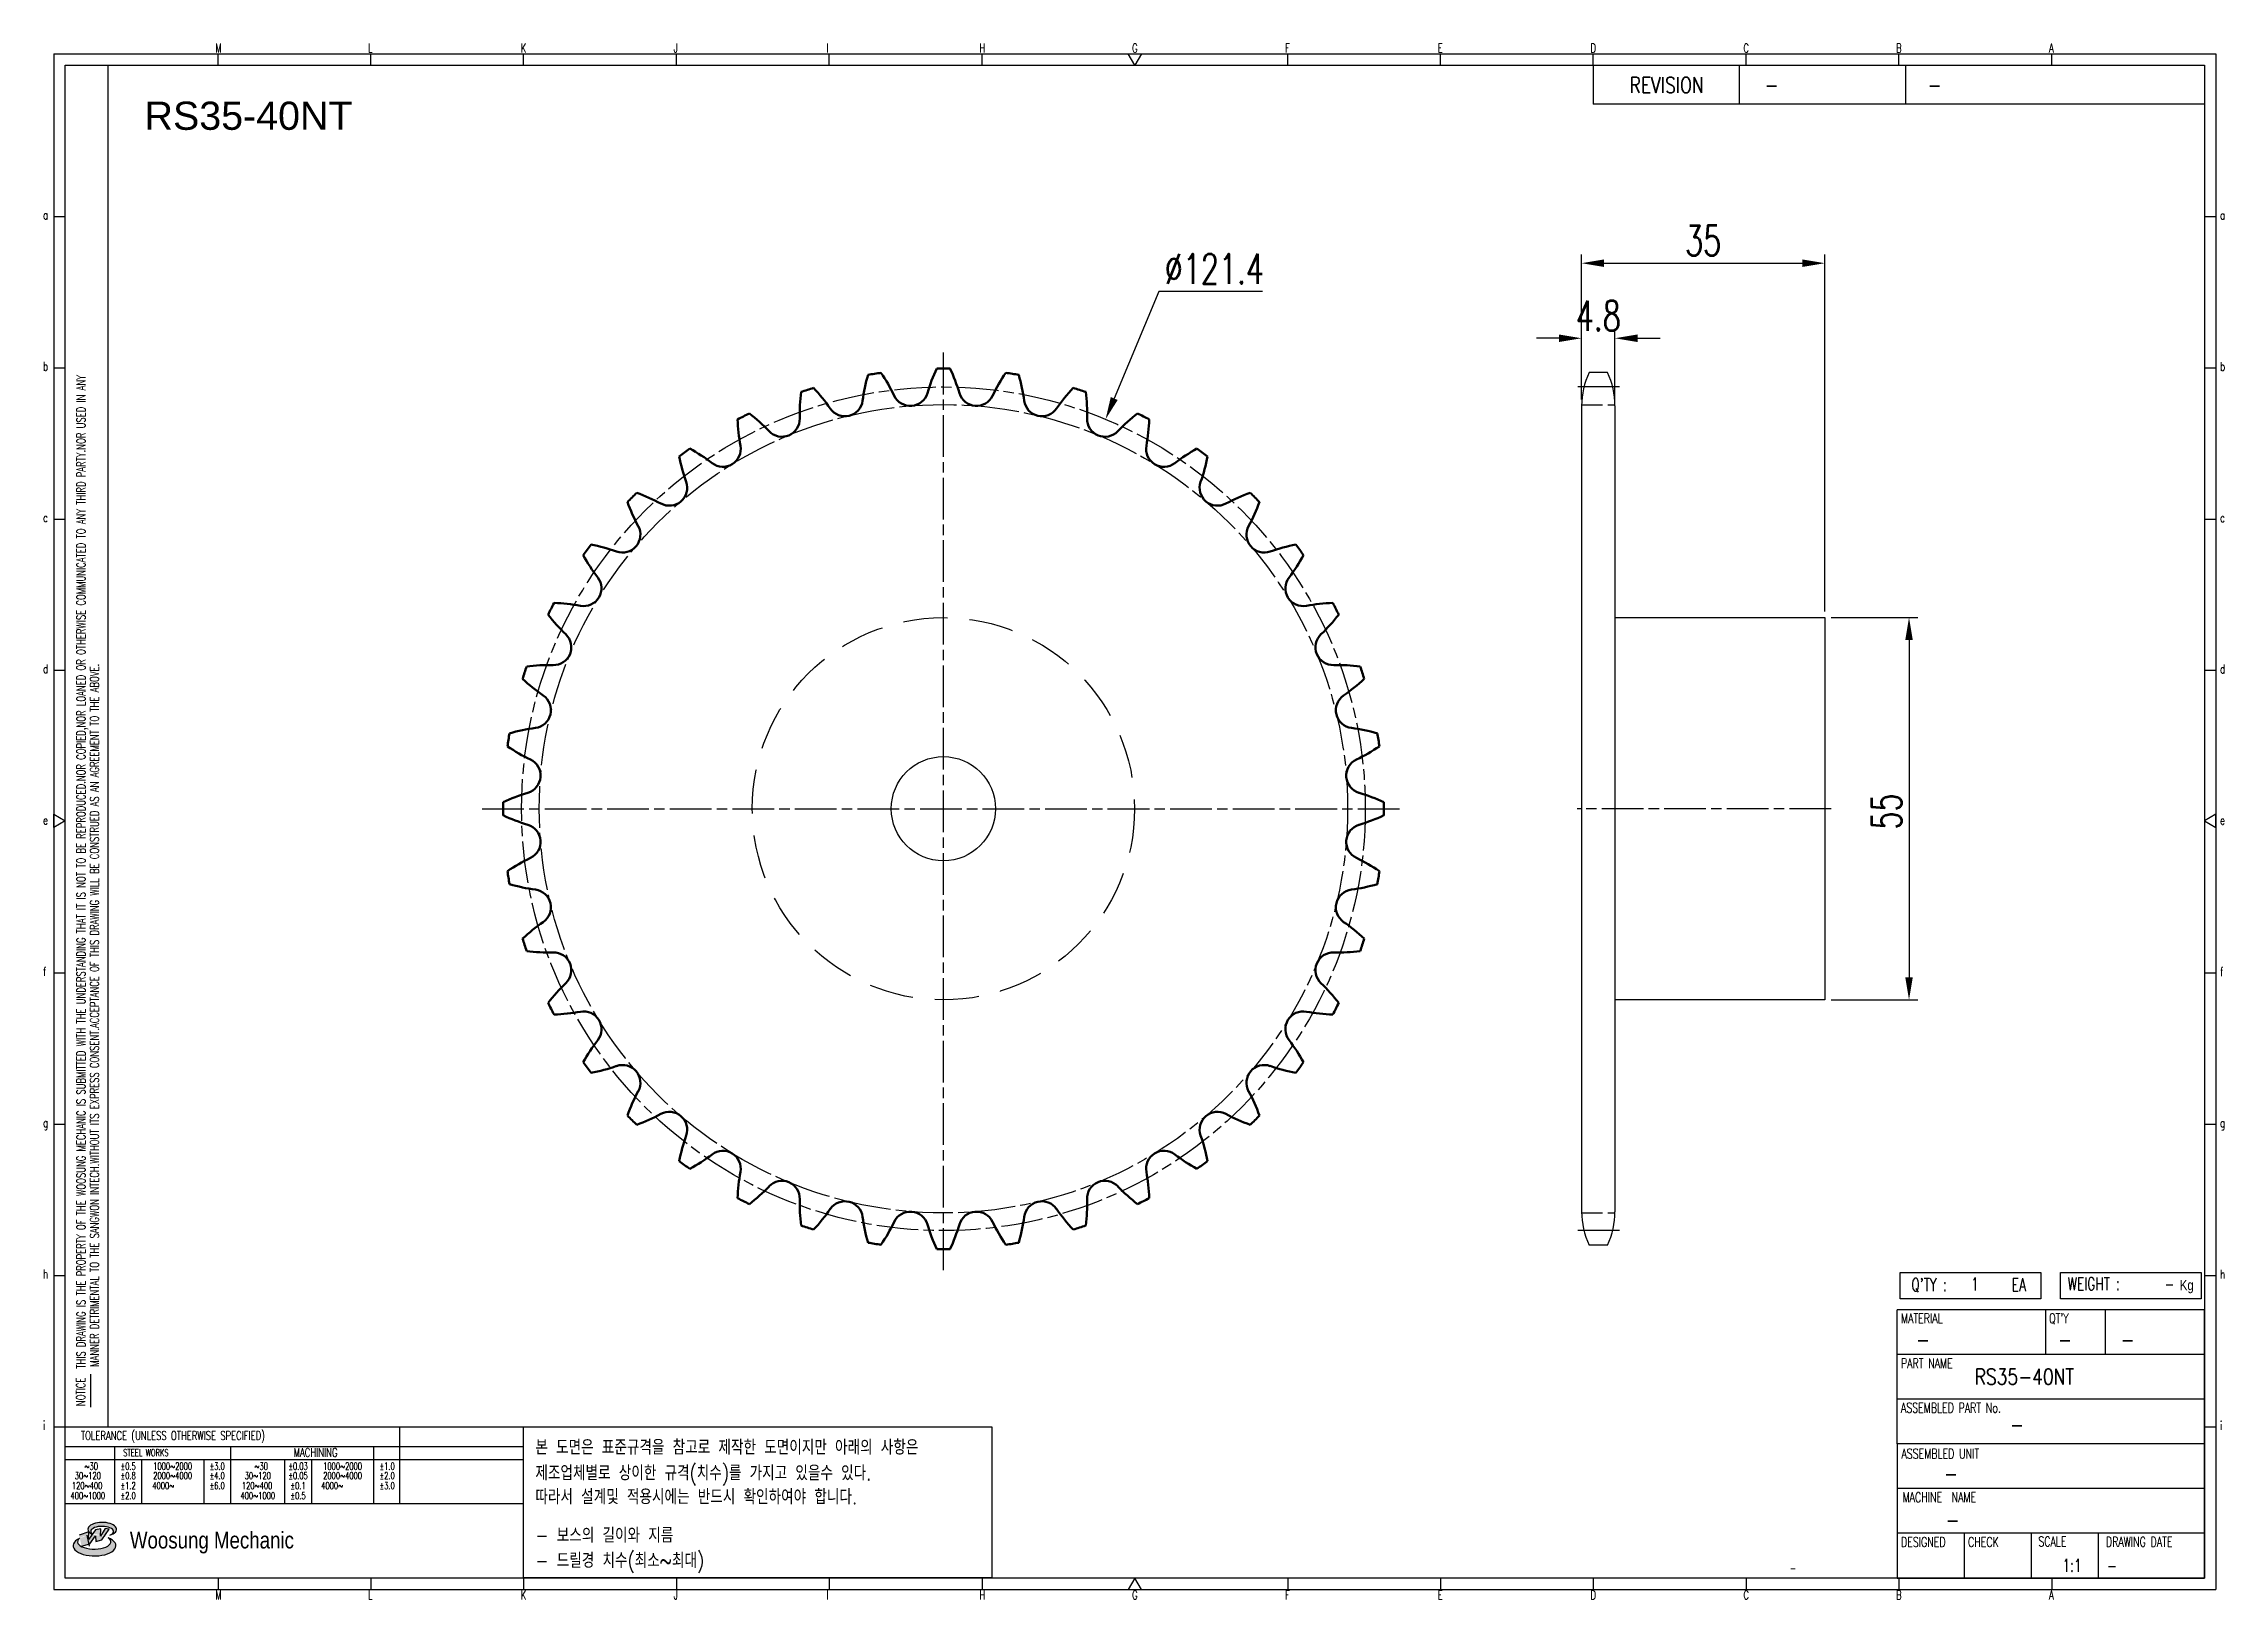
# Model space of a CAD drawing. Header units: millimetres. Extents: x -44811 to -44498, y 1096 to 1320.
import ezdxf
from ezdxf.enums import TextEntityAlignment as Align

# ---------------------------------------------------------------- set-up
doc = ezdxf.new("R2010")
doc.units = ezdxf.units.MM
for name, pattern in [('AM_ISO02W050', [7.5, 6, -1.5]), ('AM_ISO02W050x2', [3.75, 3, -0.75]), ('AM_ISO08W050', [18, 12, -1.5, 3, -1.5]), ('AM_ISO08W050x2', [9, 6, -0.75, 1.5, -0.75]), ('HIDDEN', [9.525, 6.35, -3.175])]:
    doc.linetypes.add(name, pattern=pattern)
for name, color, linetype, lineweight in [('AM_0N', 7, 'Continuous', 50), ('AM_3N', 6, 'AM_ISO02W050', 25), ('AM_7', 4, 'AM_ISO08W050', 25), ('AM_7N', 4, 'AM_ISO08W050', 25)]:
    doc.layers.add(name, color=color, linetype=linetype, lineweight=lineweight)
for name, color, linetype in [('HL', 2, 'HIDDEN'), ('S-DIM', 7, 'Continuous'), ('TITLE', 7, 'Continuous'), ('도면레이아웃', 7, 'Continuous')]:
    doc.layers.add(name, color=color, linetype=linetype)
doc.styles.add('HAN', font='ROMANS.shx', dxfattribs={"width": 0.7, "bigfont": 'whgtxt.shx'})
doc.styles.add('HKD_ST2', font='romans.shx', dxfattribs={"width": 0.7, "height": 4, "bigfont": '@extfont2.shx'})
doc.styles.add('HSG', font='SIMPLEX.shx', dxfattribs={"width": 0.7, "bigfont": 'HSG.shx'})
doc.styles.add('ROMANS', font='romans.shx', dxfattribs={"width": 0.7, "bigfont": 'whgtxt.shx'})
doc.styles.add('SLDTEXTSTYLE4', font='arial.ttf', dxfattribs={"width": 0.8})
doc.styles.get("Standard").update_dxf_attribs({"font": 'arial.ttf'})
doc.dimstyles.new('APP8', dxfattribs={"dimscale": 1.8, "dimtxt": 2.4, "dimasz": 1.8, "dimexe": 0.7, "dimexo": 0.5, "dimgap": 0.6, "dimtad": 1, "dimtoh": 1, "dimdec": 1, "dimrnd": 0.01, "dimzin": 9, "dimdsep": 46, "dimtxsty": 'HSG', "dimcen": 0, "dimclrd": 1, "dimclre": 1, "dimclrt": 256, "dimazin": 2, "dimtp": 1, "dimtm": 1, "dimtfac": 0.5, "dimtdec": 1, "dimtofl": 0, "dimtmove": 0, "dimatfit": 3, "dimfxl": 0, "dimtvp": 1, "dimtolj": 2, "dimlwd": -1, "dimlwe": -1, "dimarcsym": 0})

# ---------------------------------------------------------------- blocks, each defined once
blk = doc.blocks.new('SUYWSHJH')
at = {"layer": '도면레이아웃'}
h = blk.add_hatch(color=10, dxfattribs=at)
h.paths.add_polyline_path([(1.544, 35.177), (1.554, 34.966), (1.779, 35.034), (2.054, 35.422), (1.908, 35.446), (1.728, 35.167), (1.741, 35.439), (1.547, 35.405), (1.292, 35.041), (1.295, 35.33), (0.943, 35.208), (1.03, 34.8), (1.336, 34.885)])
edge = h.paths.add_edge_path()
edge.add_ellipse((1.795, 35.421), major_axis=(-0.53, 0), ratio=0.487785, start_angle=122.36065, end_angle=403.39574)
edge.add_line((1.411, 35.244), (1.419, 35.261))
edge.add_ellipse((1.798, 35.344), major_axis=(-0.423, 0), ratio=0.444396, start_angle=131.58977, end_angle=386.19408, ccw=False)
edge = h.paths.add_edge_path()
edge.add_ellipse((1.512, 34.815), major_axis=(-0.793, 0), ratio=0.480113, start_angle=314.67633, end_angle=590.85213)
edge.add_ellipse((1.501, 34.958), major_axis=(-0.62, 0), ratio=0.43311, start_angle=331.7024, end_angle=574.42495, ccw=False)
for p, q in [((0, 90.118), (80.15, 90.118)), ((0, 90.118), (0, 33.191)), ((6.089, 89.693), (6.089, 90.118)), ((11.753, 89.693), (11.753, 90.118)), ((17.418, 89.693), (17.418, 90.118)), ((23.082, 89.693), (23.082, 90.118)), ((28.746, 89.693), (28.746, 90.118)), ((34.411, 89.693), (34.411, 90.118)), ((45.739, 89.693), (45.739, 90.118)), ((51.404, 89.693), (51.404, 90.118)), ((57.068, 89.693), (57.068, 90.118)), ((62.732, 89.693), (62.732, 90.118)), ((68.397, 89.693), (68.397, 90.118)), ((74.061, 89.693), (74.061, 90.118)), ((80.15, 90.118), (80.15, 33.191)), ((0, 84.085), (0.425, 84.085)), ((79.725, 84.085), (80.15, 84.085)), ((0, 78.478), (0.425, 78.478)), ((79.725, 78.478), (80.15, 78.478)), ((0, 72.87), (0.425, 72.87)), ((79.725, 72.87), (80.15, 72.87)), ((0, 67.262), (0.425, 67.262)), ((79.725, 67.262), (80.15, 67.262)), ((0, 56.047), (0.425, 56.047)), ((79.725, 56.047), (80.15, 56.047)), ((0, 50.439), (0.425, 50.439)), ((79.725, 50.439), (80.15, 50.439)), ((0, 44.832), (0.425, 44.832)), ((79.725, 44.832), (80.15, 44.832)), ((1.377, 39.947), (1.377, 41.174)), ((0, 39.224), (0.425, 39.224)), ((79.725, 39.224), (80.15, 39.224)), ((0, 33.191), (80.15, 33.191)), ((6.089, 33.616), (6.089, 33.191)), ((11.753, 33.616), (11.753, 33.191)), ((17.418, 33.616), (17.418, 33.191)), ((23.082, 33.616), (23.082, 33.191)), ((28.746, 33.616), (28.746, 33.191)), ((34.411, 33.616), (34.411, 33.191)), ((45.739, 33.616), (45.739, 33.191)), ((51.404, 33.616), (51.404, 33.191)), ((57.068, 33.616), (57.068, 33.191)), ((62.732, 33.616), (62.732, 33.191)), ((68.397, 33.616), (68.397, 33.191)), ((74.061, 33.616), (74.061, 33.191))]:
    blk.add_line(p, q)
at = {"color": 2}
for p, q in [((2.017, 39.224), (2.017, 89.693)), ((0.425, 39.224), (17.418, 39.224)), ((12.816, 39.224), (12.816, 36.382)), ((17.418, 33.616), (17.418, 39.224)), ((0.425, 38.487), (17.418, 38.487)), ((0.425, 38.012), (17.418, 38.012)), ((2.257, 38.487), (2.257, 36.382)), ((3.257, 38.012), (3.257, 36.382)), ((5.557, 38.012), (5.557, 36.382)), ((6.557, 38.5), (6.557, 36.382)), ((8.557, 38.012), (8.557, 36.382)), ((9.557, 38.026), (9.557, 36.382)), ((11.857, 38.487), (11.857, 36.382)), ((0.425, 36.382), (17.418, 36.382))]:
    blk.add_line(p, q, dxfattribs=at)
at = {"color": 6, "ltscale": 0.5}
for p, q in [((57.068, 89.693), (57.068, 88.246)), ((62.47, 89.693), (62.47, 88.246)), ((68.635, 89.693), (68.635, 88.246)), ((79.725, 88.246), (57.068, 88.246)), ((68.336, 38.59), (68.336, 43.563)), ((79.725, 43.563), (68.336, 43.563)), ((73.827, 43.563), (73.827, 41.905)), ((76.037, 43.563), (76.037, 41.905)), ((79.725, 38.59), (79.725, 43.563)), ((79.725, 41.905), (68.336, 41.905)), ((79.725, 40.248), (68.336, 40.248)), ((68.336, 38.59), (68.336, 33.616)), ((79.725, 38.59), (68.336, 38.59)), ((79.725, 33.616), (79.725, 38.59)), ((79.725, 36.932), (68.336, 36.932)), ((79.725, 35.274), (68.336, 35.274)), ((70.822, 33.616), (70.822, 35.274)), ((73.309, 33.616), (73.309, 35.274)), ((75.796, 33.616), (75.796, 35.274)), ((68.336, 33.616), (79.725, 33.616))]:
    blk.add_line(p, q, dxfattribs=at)
for points in [[(40.075, 89.693), (39.83, 90.118), (40.32, 90.118)], [(0.425, 89.693), (79.725, 89.693), (79.725, 33.616), (0.425, 33.616)], [(0.425, 61.679), (0, 61.433), (0, 61.924)], [(79.725, 61.679), (80.15, 61.433), (80.15, 61.924)], [(40.075, 33.616), (39.83, 33.191), (40.32, 33.191)]]:
    blk.add_lwpolyline(points, close=True)
at = {"layer": 'TITLE', "color": 20}
for p, q in [((68.449, 43.961), (68.449, 44.936)), ((68.449, 44.936), (73.654, 44.936)), ((73.654, 44.936), (73.654, 43.961)), ((74.39, 43.961), (74.39, 44.936)), ((74.39, 44.936), (79.595, 44.936)), ((79.595, 44.936), (79.595, 43.961)), ((73.654, 43.961), (68.449, 43.961)), ((79.595, 43.961), (74.39, 43.961))]:
    blk.add_line(p, q, dxfattribs=at)
at = {"layer": '도면레이아웃'}
for p, q in [((1.295, 35.33), (0.943, 35.208)), ((1.03, 34.8), (1.336, 34.885)), ((1.224, 35.208), (1.311, 34.8)), ((1.224, 35.208), (1.224, 35.208)), ((1.547, 35.405), (1.292, 35.041)), ((1.292, 35.041), (1.295, 35.33)), ((1.336, 34.885), (1.544, 35.177)), ((1.419, 35.261), (1.411, 35.244)), ((1.544, 35.177), (1.554, 34.966)), ((1.741, 35.439), (1.547, 35.405)), ((1.554, 34.966), (1.779, 35.034)), ((1.908, 35.446), (1.728, 35.167)), ((1.728, 35.167), (1.741, 35.439)), ((1.779, 35.034), (2.054, 35.422)), ((2.054, 35.422), (1.908, 35.446))]:
    blk.add_line(p, q, dxfattribs=at)
for centre, major_axis, ratio, start_param, end_param in [((1.795, 35.421), (-0.53, 0), 0.487785, 2.135596, 7.040584), ((1.512, 34.815), (-0.793, 0), 0.480113, 5.492138, 10.312315), ((1.501, 34.958), (-0.62, 0), 0.43311, 5.789299, 10.025607), ((1.798, 35.344), (-0.423, 0), 0.444396, 2.296675, 6.740358)]:
    blk.add_ellipse(centre, major_axis=major_axis, ratio=ratio, start_param=start_param, end_param=end_param, dxfattribs=at)
at = {"color": 4, "style": 'HKD_ST2', "width": 0.7}
for s, p in [('M', (5.988, 90.164)), ('L', (11.652, 90.164)), ('K', (17.316, 90.164)), ('J', (22.981, 90.164)), ('I', (28.645, 90.164)), ('H', (34.309, 90.164)), ('G', (39.974, 90.164)), ('F', (45.638, 90.164)), ('E', (51.302, 90.164)), ('D', (56.967, 90.164)), ('C', (62.631, 90.164)), ('B', (68.295, 90.164)), ('A', (73.96, 90.164)), ('a', (-0.395, 83.976)), ('a', (80.305, 83.97)), ('b', (-0.395, 78.368)), ('b', (80.305, 78.362)), ('c', (-0.395, 72.76)), ('c', (80.305, 72.754)), ('d', (-0.395, 67.153)), ('d', (80.305, 67.147)), ('e', (-0.395, 61.545)), ('e', (80.305, 61.539)), ('f', (-0.395, 55.937)), ('f', (80.305, 55.931)), ('g', (-0.395, 50.33)), ('g', (80.305, 50.324)), ('h', (-0.395, 44.722)), ('h', (80.305, 44.716)), ('i', (-0.395, 39.114)), ('i', (80.305, 39.108)), ('M', (5.988, 32.824)), ('L', (11.652, 32.824)), ('K', (17.316, 32.824)), ('J', (22.981, 32.824)), ('I', (28.645, 32.824)), ('H', (34.309, 32.824)), ('G', (39.974, 32.824)), ('F', (45.638, 32.824)), ('E', (51.302, 32.824)), ('D', (56.967, 32.824)), ('C', (62.631, 32.824)), ('B', (68.295, 32.824)), ('A', (73.96, 32.824))]:
    blk.add_text(s, height=0.326, dxfattribs=at).set_placement(p)
for s, height, style, width, p in [('REVISION', 0.5806, 'HAN', 0.8, (58.415, 88.664)), ('-', 0.581, 'HAN', 0.8, (63.426, 88.664)), ('-', 0.581, 'HAN', 0.8, (69.468, 88.664)), ("Q'TY : ", 0.4746, 'HKD_ST2', 0.7, (68.857, 44.253)), ('1', 0.475, 'HKD_ST2', 0.7, (71.071, 44.275)), ('EA', 0.4746, 'HKD_ST2', 0.7, (72.578, 44.253)), ('WEIGHT : ', 0.4746, 'HKD_ST2', 0.7, (74.65, 44.286)), ('-', 0.581, 'HAN', 0.8, (69.029, 42.157)), ('-', 0.581, 'HAN', 0.8, (74.289, 42.157)), ('-', 0.581, 'HAN', 0.8, (76.623, 42.157)), ('-', 0.581, 'HAN', 0.8, (72.515, 39.013)), ('-', 0.581, 'HAN', 0.8, (70.067, 37.189)), ('-', 0.581, 'HAN', 0.8, (70.126, 35.48)), ('1:1', 0.4746, 'HKD_ST2', 0.7, (74.458, 33.848)), ('-', 0.475, 'HKD_ST2', 0.7, (76.112, 33.837))]:
    blk.add_text(s, height=height, dxfattribs=dict(style=style, width=width)).set_placement(p)
at = {"color": 1, "style": 'HKD_ST2', "width": 0.7}
for s, p in [(' THIS DRAWING IS THE PROPERTY OF THE WOOSUNG MECHANIC IS SUBMITTED WITH THE UNDERSTANDING THAT IT IS NOT TO BE REPRODUCED.NOR COPIED,NOR LOANED OR OTHERWISE COMMUNICATED TO ANY THIRD PARTY.NOR USED IN ANY', (1.173, 41.217)), ('MANNER DETRIMENTAL TO THE SANGWON INTECH.WITHOUT ITS EXPRESS CONSENT.ACCEPTANCE OF THIS DRAWING WILL BE CONSTRUED AS AN AGREEMENT TO THE ABOVE.', (1.672, 41.447))]:
    blk.add_text(s, height=0.326266, rotation=90, dxfattribs=at).set_placement(p)
at = {"style": 'HKD_ST2', "width": 0.7}
blk.add_text('-', height=0.475, dxfattribs=at).set_placement((78.613, 44.286), align=Align.RIGHT)
at = {"color": 4, "style": 'HKD_ST2', "width": 0.7}
for s, height, p in [('MATERIAL', 0.3651, (68.474, 43.425)), ("QT'Y", 0.3651, (73.965, 43.425)), ('PART NAME', 0.3651, (68.474, 41.756)), ('ASSEMBLED PART No.', 0.36511, (68.474, 40.109)), ('ASSEMBLED UNIT', 0.36511, (68.49, 38.408)), ('MACHINE  NAME', 0.36511, (68.532, 36.794)), ('DESIGNED', 0.3651, (68.474, 35.136)), ('CHECK', 0.3651, (70.961, 35.136)), ('SCALE', 0.3651, (73.566, 35.153)), ('DRAWING DATE', 0.36511, (76.071, 35.141))]:
    blk.add_text(s, height=height, dxfattribs=at).set_placement(p, align=Align.TOP_LEFT)
at = {"style": 'HKD_ST2', "width": 0.7}
blk.add_text('NOTICE', height=0.3263, rotation=90, dxfattribs=at).set_placement((1.163, 39.988))
for s, height, style, width, p in [('TOLERANCE (UNLESS OTHERWISE SPECIFIED)', 0.32627, 'HKD_ST2', 0.7, (4.417, 38.896)), ('-', 0.326, 'ROMANS', 0.65, (64.469, 33.975))]:
    blk.add_text(s, height=height, dxfattribs=dict(style=style, width=width)).set_placement(p, align=Align.MIDDLE_CENTER)
at = {"color": 4, "style": 'HKD_ST2', "width": 0.7}
for s, height, p in [('STEEL WORKS', 0.26101, (3.416, 38.268)), ('MACHINING', 0.3263, (9.707, 38.27)), ('%%P0.5', 0.261, (2.757, 37.762)), ('%%P0.8', 0.261, (2.757, 37.411)), ('%%P3.0', 0.261, (6.057, 37.762)), ('%%P4.0', 0.261, (6.057, 37.411)), ('%%P0.03', 0.261, (9.057, 37.762)), ('%%P0.05', 0.261, (9.057, 37.411)), ('%%P1.0', 0.261, (12.357, 37.762)), ('%%P2.0', 0.261, (12.357, 37.411)), ('%%P1.2', 0.261, (2.757, 37.045)), ('%%P2.0', 0.261, (2.757, 36.67)), ('%%P6.0', 0.261, (6.057, 37.045)), ('%%P0.1', 0.261, (9.057, 37.045)), ('%%P0.5', 0.261, (9.057, 36.67)), ('%%P3.0', 0.261, (12.357, 37.045))]:
    blk.add_text(s, height=height, dxfattribs=at).set_placement(p, align=Align.MIDDLE)
for s, height, p in [('30%%126120', 0.261, (1.263, 37.411)), ('%%12630', 0.261, (1.389, 37.762)), ('2000%%1264000', 0.26101, (4.407, 37.411)), ('1000%%1262000', 0.26101, (4.407, 37.762)), ('30%%126120', 0.261, (7.563, 37.411)), ('%%12630', 0.261, (7.689, 37.762)), ('2000%%1264000', 0.26101, (10.707, 37.411)), ('1000%%1262000', 0.26101, (10.707, 37.762)), ('400%%1261000', 0.26101, (1.263, 36.67)), ('120%%126400', 0.26101, (1.237, 37.045)), ('4000%%126', 0.261, (4.061, 37.045)), ('400%%1261000', 0.26101, (7.563, 36.67)), ('120%%126400', 0.26101, (7.537, 37.045)), ('4000%%126', 0.261, (10.321, 37.045))]:
    blk.add_text(s, height=height, dxfattribs=at).set_placement(p, align=Align.MIDDLE_CENTER)
at = {"color": 1, "style": 'SLDTEXTSTYLE4', "width": 0.8}
blk.add_text('Woosung Mechanic', height=0.61957, dxfattribs=at).set_placement((2.822, 34.711))
at = {"layer": 'TITLE', "width": 0.8}
blk.add_text('Kg', height=0.3789, dxfattribs=at).set_placement((78.807, 44.286))
blk = doc.blocks.new('*D439')
at = {"layer": 'Defpoints', "color": 0, "transparency": 16777216}
for p in [(-44555.17, 1237.39), (-44555.17, 1182.39), (-44543.06, 1182.39)]:
    blk.add_point(p, dxfattribs=at)
at = {"layer": 'S-DIM', "color": 1, "transparency": 16777216}
for p, q in [((-44554.27, 1237.39), (-44541.8, 1237.39)), ((-44543.06, 1234.15), (-44543.06, 1185.63)), ((-44554.27, 1182.39), (-44541.8, 1182.39))]:
    blk.add_line(p, q, dxfattribs=at)
for points in [[(-44543.6, 1234.15), (-44542.52, 1234.15), (-44543.06, 1237.39)], [(-44543.6, 1185.63), (-44542.52, 1185.63), (-44543.06, 1182.39)]]:
    blk.add_solid(points, dxfattribs=at)
at = {"layer": 'S-DIM', "transparency": 16777216, "insert": (-44546.3, 1209.5), "char_height": 4.32, "attachment_point": 5, "rotation": 90, "style": 'HSG'}
blk.add_mtext('\\A2;55', dxfattribs=at)
blk = doc.blocks.new('*D440')
at = {"layer": 'Defpoints', "color": 0, "transparency": 16777216}
for p in [(-44585.37, 1277.59), (-44590.17, 1267.87), (-44585.37, 1267.87)]:
    blk.add_point(p, dxfattribs=at)
at = {"layer": 'S-DIM', "color": 1, "transparency": 16777216}
for p, q in [((-44593.41, 1277.59), (-44596.65, 1277.59)), ((-44590.17, 1268.77), (-44590.17, 1278.85)), ((-44585.37, 1268.77), (-44585.37, 1278.85)), ((-44582.13, 1277.59), (-44578.89, 1277.59))]:
    blk.add_line(p, q, dxfattribs=at)
for points in [[(-44593.41, 1278.13), (-44593.41, 1277.05), (-44590.17, 1277.59)], [(-44582.13, 1278.13), (-44582.13, 1277.05), (-44585.37, 1277.59)]]:
    blk.add_solid(points, dxfattribs=at)
at = {"layer": 'S-DIM', "transparency": 16777216, "insert": (-44587.77, 1280.83), "char_height": 4.32, "attachment_point": 5, "style": 'HSG'}
blk.add_mtext('\\A2;4.8', dxfattribs=at)
blk = doc.blocks.new('*D441')
at = {"layer": 'Defpoints', "color": 0, "transparency": 16777216}
for p in [(-44555.17, 1288.39), (-44590.17, 1267.87), (-44555.17, 1237.39)]:
    blk.add_point(p, dxfattribs=at)
at = {"layer": 'S-DIM', "color": 1, "transparency": 16777216}
for p, q in [((-44590.17, 1268.77), (-44590.17, 1289.65)), ((-44586.93, 1288.39), (-44558.41, 1288.39)), ((-44555.17, 1238.29), (-44555.17, 1289.65))]:
    blk.add_line(p, q, dxfattribs=at)
for points in [[(-44586.93, 1288.93), (-44586.93, 1287.85), (-44590.17, 1288.39)], [(-44558.41, 1288.93), (-44558.41, 1287.85), (-44555.17, 1288.39)]]:
    blk.add_solid(points, dxfattribs=at)
at = {"layer": 'S-DIM', "transparency": 16777216, "insert": (-44572.67, 1291.63), "char_height": 4.32, "attachment_point": 5, "style": 'HSG'}
blk.add_mtext('\\A2;35', dxfattribs=at)
blk = doc.blocks.new('*D442')
at = {"layer": 'Defpoints', "color": 0, "transparency": 16777216}
for p in [(-44658.67, 1265.93), (-44705.34, 1153.85)]:
    blk.add_point(p, dxfattribs=at)
at = {"layer": 'S-DIM', "color": 1, "transparency": 16777216}
for p, q in [((-44651.01, 1284.33), (-44657.43, 1268.92)), ((-44636.11, 1284.33), (-44651.01, 1284.33))]:
    blk.add_line(p, q, dxfattribs=at)
blk.add_solid([(-44657.92, 1269.13), (-44656.93, 1268.71), (-44658.67, 1265.93)], dxfattribs=at)
at = {"layer": 'S-DIM', "transparency": 16777216, "insert": (-44643.02, 1287.57), "char_height": 4.32, "attachment_point": 5, "style": 'HSG'}
blk.add_mtext('\\A2;∅121.4', dxfattribs=at)

msp = doc.modelspace()

# ---------------------------------------------------------------- linework, layer by layer
for p, q in [((-44586.44, 1272.67), (-44589.1, 1272.67)), ((-44590.17, 1267.87), (-44590.17, 1151.91)), ((-44585.37, 1267.87), (-44585.37, 1151.91)), ((-44586.44, 1147.11), (-44589.1, 1147.11))]:
    msp.add_line(p, q)
msp.add_lwpolyline([(-44585.37, 1237.39), (-44555.17, 1237.39), (-44555.17, 1182.39), (-44585.37, 1182.39)])
at = {"color": 4}
msp.add_lwpolyline([(-44742.41, 1120.98), (-44675.02, 1120.98), (-44675.02, 1099.21), (-44742.41, 1099.21)], close=True, dxfattribs=at)
msp.add_circle((-44682, 1209.89), 7.5)
for centre, start, end in [((-44578.87, 1267.87), 154.8633, 180), ((-44596.67, 1267.87), 0, 25.1367), ((-44578.87, 1151.91), 180, 205.1367), ((-44596.67, 1151.91), 334.8633, 0)]:
    msp.add_arc(centre, 11.3, start, end)
at = {"layer": 'AM_0N'}
for centre, radius, start, end in [((-44668.26, 1265.2), 25.6, 163.842, 172.375), ((-44682, 1209.89), 63.37, 98.143, 99.857), ((-44712.17, 1258.25), 25.6, 25.625, 34.158), ((-44659.78, 1262.37), 25.6, 154.842, 163.375), ((-44682, 1209.89), 63.37, 89.143, 90.857), ((-44704.23, 1262.37), 25.6, 16.625, 25.158), ((-44651.84, 1258.25), 25.6, 145.842, 154.375), ((-44682, 1209.89), 63.37, 80.143, 81.857), ((-44695.75, 1265.2), 25.6, 7.625, 16.158), ((-44677.08, 1266.67), 25.6, 172.842, 181.375), ((-44682, 1209.89), 63.37, 107.143, 108.857), ((-44719.36, 1252.93), 25.6, 34.625, 43.158), ((-44696.18, 1268.94), 2.57, 214.625, 352.375), ((-44686.77, 1270.43), 2.57, 205.625, 343.375), ((-44677.24, 1270.43), 2.57, 196.625, 334.375), ((-44667.83, 1268.94), 2.57, 187.625, 325.375), ((-44644.65, 1252.93), 25.6, 136.842, 145.375), ((-44682, 1209.89), 63.37, 71.143, 72.857), ((-44686.93, 1266.67), 25.6, 358.625, 7.158), ((-44682, 1209.89), 63.37, 116.143, 117.857), ((-44686.03, 1266.74), 25.6, 181.842, 190.375), ((-44725.63, 1246.56), 25.6, 43.625, 52.158), ((-44705.24, 1265.99), 2.57, 223.625, 1.375), ((-44658.77, 1265.99), 2.57, 178.625, 316.375), ((-44638.37, 1246.56), 25.6, 127.842, 136.375), ((-44682, 1209.89), 63.37, 62.143, 63.857), ((-44677.98, 1266.74), 25.6, 349.625, 358.158), ((-44682, 1209.89), 63.37, 125.143, 126.857), ((-44730.83, 1239.28), 25.6, 52.625, 61.158), ((-44713.73, 1261.67), 2.57, 232.625, 10.375), ((-44650.27, 1261.67), 2.57, 169.625, 307.375), ((-44633.18, 1239.28), 25.6, 118.842, 127.375), ((-44682, 1209.89), 63.37, 53.143, 54.857), ((-44694.87, 1265.41), 25.6, 190.842, 199.375), ((-44669.14, 1265.41), 25.6, 340.625, 349.158), ((-44682, 1209.89), 63.37, 134.143, 135.857), ((-44734.83, 1231.28), 25.6, 61.625, 70.158), ((-44721.44, 1256.07), 2.57, 241.625, 19.375), ((-44642.57, 1256.07), 2.57, 160.625, 298.375), ((-44629.18, 1231.28), 25.6, 109.842, 118.375), ((-44682, 1209.89), 63.37, 44.143, 45.857), ((-44703.4, 1262.72), 25.6, 199.842, 208.375), ((-44660.61, 1262.72), 25.6, 331.625, 340.158), ((-44728.18, 1249.33), 2.57, 250.625, 28.375), ((-44635.83, 1249.33), 2.57, 151.625, 289.375), ((-44682, 1209.89), 63.37, 143.143, 144.857), ((-44711.4, 1258.72), 25.6, 208.842, 217.375), ((-44737.53, 1222.76), 25.6, 70.625, 79.158), ((-44626.48, 1222.76), 25.6, 100.842, 109.375), ((-44652.61, 1258.72), 25.6, 322.625, 331.158), ((-44682, 1209.89), 63.37, 35.143, 36.857), ((-44733.78, 1241.62), 2.57, 259.625, 37.375), ((-44630.23, 1241.62), 2.57, 142.625, 280.375), ((-44682, 1209.89), 63.37, 152.143, 153.857), ((-44738.85, 1213.91), 25.6, 79.625, 88.158), ((-44625.15, 1213.91), 25.6, 91.842, 100.375), ((-44682, 1209.89), 63.37, 26.143, 27.857), ((-44718.67, 1253.52), 25.6, 217.842, 226.375), ((-44645.34, 1253.52), 25.6, 313.625, 322.158), ((-44738.11, 1233.13), 2.57, 268.625, 46.375), ((-44625.9, 1233.13), 2.57, 133.625, 271.375), ((-44682, 1209.89), 63.37, 161.143, 162.857), ((-44738.78, 1204.97), 25.6, 88.625, 97.158), ((-44625.22, 1204.97), 25.6, 82.842, 91.375), ((-44682, 1209.89), 63.37, 17.143, 18.857), ((-44725.05, 1247.25), 25.6, 226.842, 235.375), ((-44638.96, 1247.25), 25.6, 304.625, 313.158), ((-44741.05, 1224.07), 2.57, 277.625, 55.375), ((-44622.96, 1224.07), 2.57, 124.625, 262.375), ((-44682, 1209.89), 63.37, 170.143, 171.857), ((-44737.31, 1196.15), 25.6, 97.625, 106.158), ((-44626.69, 1196.15), 25.6, 73.842, 82.375), ((-44682, 1209.89), 63.37, 8.143, 9.857), ((-44730.36, 1240.05), 25.6, 235.842, 244.375), ((-44633.65, 1240.05), 25.6, 295.625, 304.158), ((-44742.54, 1214.66), 2.57, 286.625, 64.375), ((-44621.47, 1214.66), 2.57, 115.625, 253.375), ((-44734.48, 1187.66), 25.6, 106.625, 115.158), ((-44629.52, 1187.66), 25.6, 64.842, 73.375), ((-44682, 1209.89), 63.37, 179.143, 180.857), ((-44734.48, 1232.12), 25.6, 244.842, 253.375), ((-44629.52, 1232.12), 25.6, 286.625, 295.158), ((-44682, 1209.89), 63.37, 359.143, 0.857), ((-44742.54, 1205.13), 2.57, 295.625, 73.375), ((-44621.47, 1205.13), 2.57, 106.625, 244.375), ((-44730.36, 1179.73), 25.6, 115.625, 124.158), ((-44633.65, 1179.73), 25.6, 55.842, 64.375), ((-44682, 1209.89), 63.37, 188.143, 189.857), ((-44737.31, 1223.63), 25.6, 253.842, 262.375), ((-44626.69, 1223.63), 25.6, 277.625, 286.158), ((-44682, 1209.89), 63.37, 350.143, 351.857), ((-44741.05, 1195.71), 2.57, 304.625, 82.375), ((-44622.96, 1195.71), 2.57, 97.625, 235.375), ((-44725.05, 1172.53), 25.6, 124.625, 133.158), ((-44638.96, 1172.53), 25.6, 46.842, 55.375), ((-44682, 1209.89), 63.37, 197.143, 198.857), ((-44738.78, 1214.81), 25.6, 262.842, 271.375), ((-44625.22, 1214.81), 25.6, 268.625, 277.158), ((-44682, 1209.89), 63.37, 341.143, 342.857), ((-44738.11, 1186.65), 2.57, 313.625, 91.375), ((-44625.9, 1186.65), 2.57, 88.625, 226.375), ((-44718.67, 1166.26), 25.6, 133.625, 142.158), ((-44645.34, 1166.26), 25.6, 37.842, 46.375), ((-44682, 1209.89), 63.37, 206.143, 207.857), ((-44738.85, 1205.87), 25.6, 271.842, 280.375), ((-44733.78, 1178.16), 2.57, 322.625, 100.375), ((-44630.23, 1178.16), 2.57, 79.625, 217.375), ((-44625.15, 1205.87), 25.6, 259.625, 268.158), ((-44682, 1209.89), 63.37, 332.143, 333.857), ((-44711.4, 1161.06), 25.6, 142.625, 151.158), ((-44652.61, 1161.06), 25.6, 28.842, 37.375), ((-44682, 1209.89), 63.37, 215.143, 216.857), ((-44737.53, 1197.03), 25.6, 280.842, 289.375), ((-44728.18, 1170.45), 2.57, 331.625, 109.375), ((-44635.83, 1170.45), 2.57, 70.625, 208.375), ((-44626.48, 1197.03), 25.6, 250.625, 259.158), ((-44682, 1209.89), 63.37, 323.143, 324.857), ((-44703.4, 1157.07), 25.6, 151.625, 160.158), ((-44660.61, 1157.07), 25.6, 19.842, 28.375), ((-44682, 1209.89), 63.37, 224.143, 225.857), ((-44734.83, 1188.5), 25.6, 289.842, 298.375), ((-44721.44, 1163.71), 2.57, 340.625, 118.375), ((-44642.57, 1163.71), 2.57, 61.625, 199.375), ((-44629.18, 1188.5), 25.6, 241.625, 250.158), ((-44682, 1209.89), 63.37, 314.143, 315.857), ((-44694.87, 1154.37), 25.6, 160.625, 169.158), ((-44669.14, 1154.37), 25.6, 10.842, 19.375), ((-44682, 1209.89), 63.37, 233.143, 234.857), ((-44730.83, 1180.5), 25.6, 298.842, 307.375), ((-44713.73, 1158.11), 2.57, 349.625, 127.375), ((-44650.27, 1158.11), 2.57, 52.625, 190.375), ((-44633.18, 1180.5), 25.6, 232.625, 241.158), ((-44682, 1209.89), 63.37, 305.143, 306.857), ((-44686.03, 1153.04), 25.6, 169.625, 178.158), ((-44725.63, 1173.22), 25.6, 307.842, 316.375), ((-44705.24, 1153.79), 2.57, 358.625, 136.375), ((-44658.77, 1153.79), 2.57, 43.625, 181.375), ((-44638.37, 1173.22), 25.6, 223.625, 232.158), ((-44677.98, 1153.04), 25.6, 1.842, 10.375), ((-44682, 1209.89), 63.37, 242.143, 243.857), ((-44677.08, 1153.11), 25.6, 178.625, 187.158), ((-44719.36, 1166.85), 25.6, 316.842, 325.375), ((-44696.18, 1150.84), 2.57, 7.625, 145.375), ((-44686.77, 1149.35), 2.57, 16.625, 154.375), ((-44677.24, 1149.35), 2.57, 25.625, 163.375), ((-44667.83, 1150.84), 2.57, 34.625, 172.375), ((-44644.65, 1166.85), 25.6, 214.625, 223.158), ((-44686.93, 1153.11), 25.6, 352.842, 1.375), ((-44682, 1209.89), 63.37, 296.143, 297.857), ((-44682, 1209.89), 63.37, 251.143, 252.857), ((-44668.26, 1154.58), 25.6, 187.625, 196.158), ((-44712.17, 1161.53), 25.6, 325.842, 334.375), ((-44659.78, 1157.41), 25.6, 196.625, 205.158), ((-44704.23, 1157.41), 25.6, 334.842, 343.375), ((-44651.84, 1161.53), 25.6, 205.625, 214.158), ((-44695.75, 1154.58), 25.6, 343.842, 352.375), ((-44682, 1209.89), 63.37, 287.143, 288.857), ((-44682, 1209.89), 63.37, 260.143, 261.857), ((-44682, 1209.89), 63.37, 269.143, 270.857), ((-44682, 1209.89), 63.37, 278.143, 279.857)]:
    msp.add_arc(centre, radius, start, end, dxfattribs=at)
at = {"layer": 'AM_3N', "linetype": 'AM_ISO02W050x2'}
for p, q in [((-44590.17, 1268.03), (-44585.37, 1268.03)), ((-44590.17, 1151.76), (-44585.37, 1151.76))]:
    msp.add_line(p, q, dxfattribs=at)
at = {"layer": 'AM_7', "linetype": 'AM_ISO08W050x2'}
for p, q in [((-44584.72, 1270.59), (-44590.83, 1270.59)), ((-44554.28, 1209.89), (-44590.83, 1209.89)), ((-44584.72, 1149.19), (-44590.83, 1149.19))]:
    msp.add_line(p, q, dxfattribs=at)
for radius in [60.7, 58.16]:
    msp.add_circle((-44682, 1209.89), radius, dxfattribs=at)
at = {"layer": 'AM_7N', "linetype": 'AM_ISO08W050x2'}
for p, q in [((-44682, 1143.52), (-44682, 1276.26)), ((-44748.37, 1209.89), (-44615.63, 1209.89))]:
    msp.add_line(p, q, dxfattribs=at)
at = {"layer": 'HL'}
msp.add_circle((-44682, 1209.89), 27.5, dxfattribs=at)

# ---------------------------------------------------------------- block references
at = {"xscale": 3.881852450145503, "yscale": 3.881852450145503, "zscale": 3.881852450145503}
msp.add_blockref('SUYWSHJH', (-44810.02, 968.71), dxfattribs=at)

# ---------------------------------------------------------------- texts
at = {"color": 2}
msp.add_text('RS35-40NT', height=4.056, dxfattribs=at).set_placement((-44796.95, 1307.58))
at = {"style": 'HAN', "width": 0.8}
msp.add_text('RS35-40NT', height=2.254, dxfattribs=at).set_placement((-44533.61, 1127.04))
at = {"color": 4, "style": 'HAN', "width": 0.8}
for s, p in [('본 도면은 표준규격을 참고로 제작한 도면이지만 아래의 사항은', (-44740.72, 1116.95)), ('제조업체별로 상이한 규격(치수)를 가지고 있을수 있다.', (-44740.72, 1113.25)), ('따라서 설계및 적용시에는 반드시 확인하여야 합니다.', (-44740.72, 1109.82)), ('- 보스의 길이와 지름', (-44740.72, 1104.29)), ('- 드릴경 치수(최소~최대)', (-44740.72, 1100.66))]:
    msp.add_text(s, height=2.1325, dxfattribs=at).set_placement(p)

# ---------------------------------------------------------------- dimensions: what is measured, and where the dimension line sits
at = {"layer": 'S-DIM'}
dim = msp.add_linear_dim(base=(-44555.17, 1288.39), p1=(-44590.17, 1267.87), p2=(-44555.17, 1237.39), dimstyle='APP8', dxfattribs=at)
dim.commit()
dim.dimension.update_dxf_attribs({"geometry": '*D441', "text_midpoint": (-44572.67, 1291.63)})
dim = msp.add_diameter_dim_2p(p1=(-44705.34, 1153.85), p2=(-44658.67, 1265.93), dimstyle='APP8', dxfattribs=at)
dim.commit()
dim.dimension.update_dxf_attribs({"geometry": '*D442', "text_midpoint": (-44643.02, 1284.33), "dimtype": 163})
dim = msp.add_linear_dim(base=(-44585.37, 1277.59), p1=(-44590.17, 1267.87), p2=(-44585.37, 1267.87), dimstyle='APP8', dxfattribs=at)
dim.commit()
dim.dimension.update_dxf_attribs({"geometry": '*D440', "text_midpoint": (-44587.77, 1277.59), "dimtype": 160})
dim = msp.add_linear_dim(base=(-44543.06, 1182.39), p1=(-44555.17, 1237.39), p2=(-44555.17, 1182.39), angle=90, dimstyle='APP8', dxfattribs=at)
dim.commit()
dim.dimension.update_dxf_attribs({"geometry": '*D439', "text_midpoint": (-44543.06, 1209.5), "dimtype": 160})

doc.saveas('drawing.dxf')
